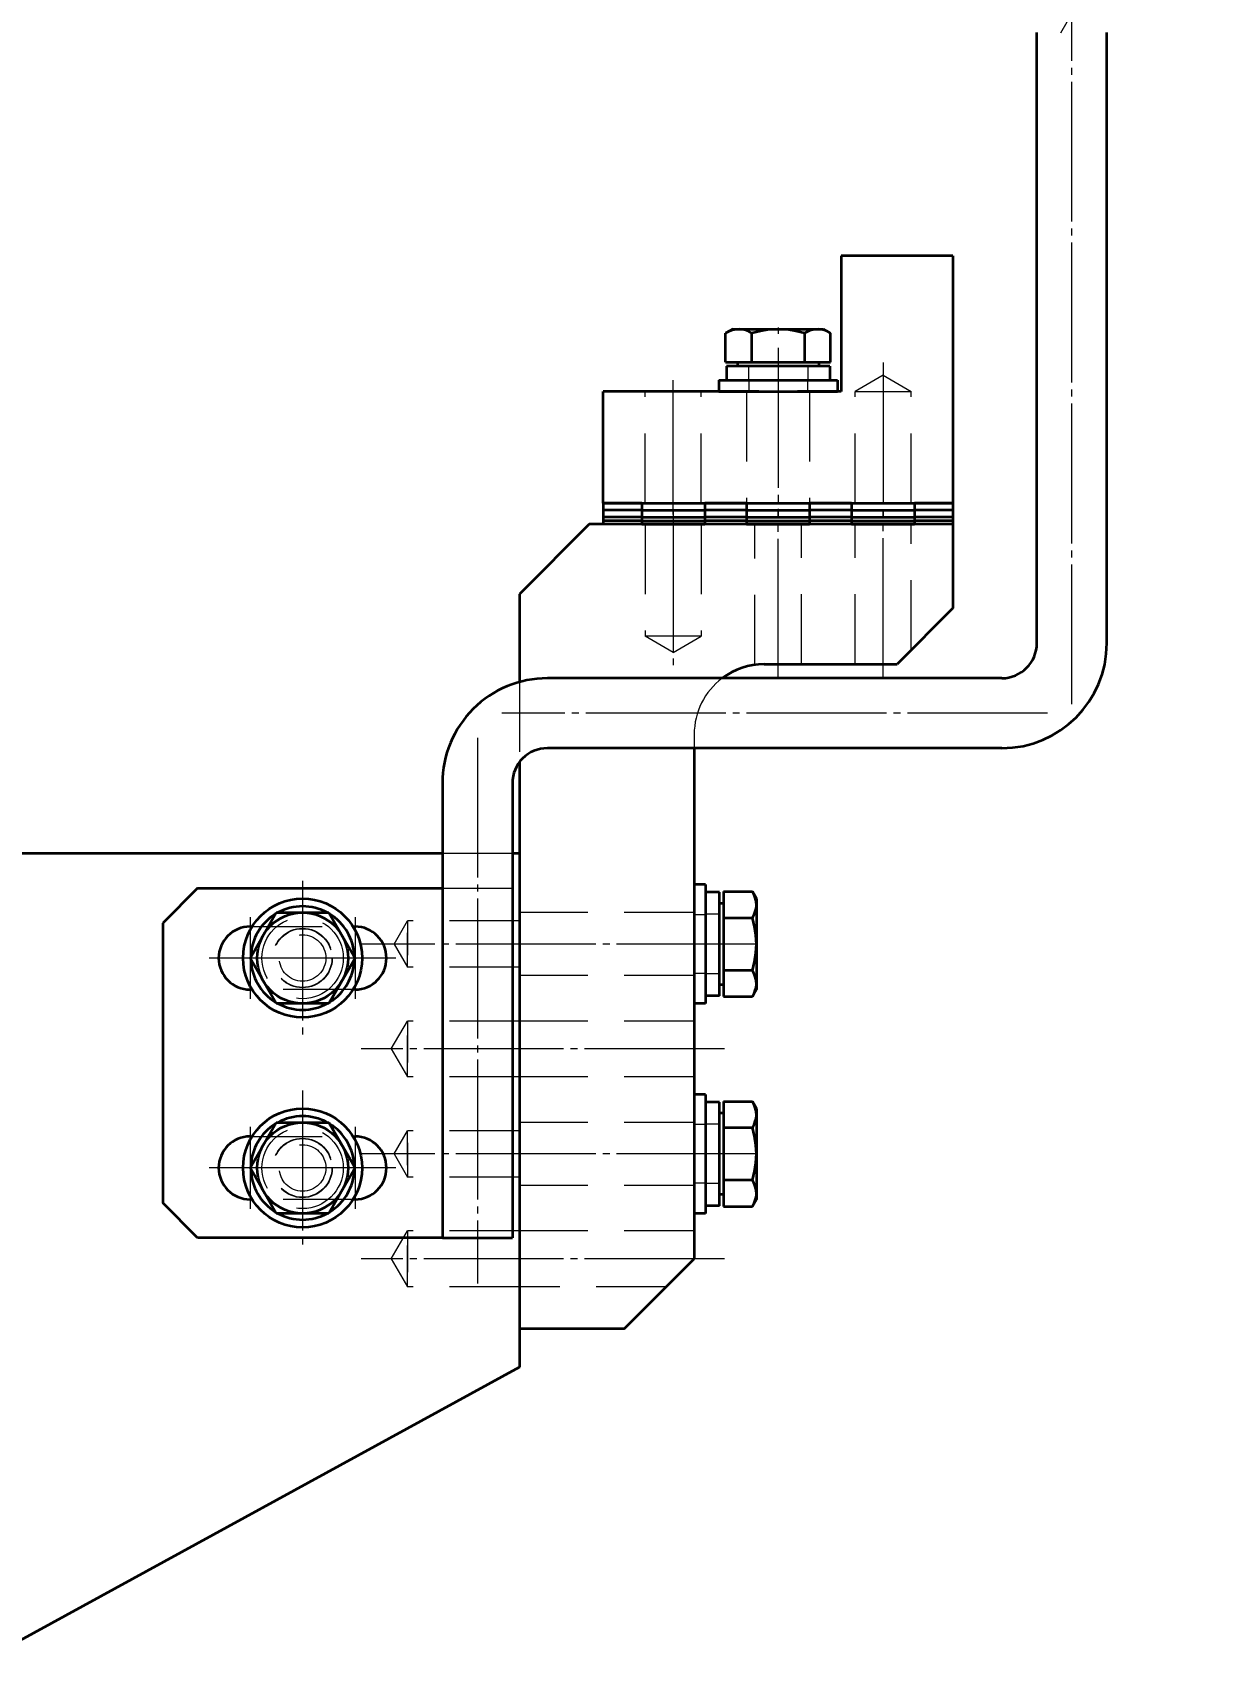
# Model space of a CAD drawing. Header units: millimetres. Extents: x 7914 to 16415, y -883 to 305.
# Drawn here: x 8462.1 to 8631.1, y -139.9 to 91.4 of the extents above; entities that cross this region are included whole.
import ezdxf

# ---------------------------------------------------------------- set-up
doc = ezdxf.new("R2010")
doc.units = ezdxf.units.MM
doc.linetypes.add('CENTER-HOKUTO', pattern=[23, 20, -1, 1, -1])
doc.linetypes.add('HIDDEN-HOKUTO', pattern=[3.8, 2.5, -1.3])
doc.layers.add('AM_7', color=2, linetype='CENTER-HOKUTO', lineweight=30)
doc.layers.add('AM_HID', color=1, linetype='HIDDEN-HOKUTO', lineweight=25)
doc.layers.add('word_dim', color=253, linetype='Continuous')
doc.styles.get("Standard").update_dxf_attribs({"font": 'romans.shx', "bigfont": 'bigfont.shx'})
doc.dimstyles.new('RS1-4', dxfattribs={"dimscale": 4, "dimtxt": 3.5, "dimasz": 3, "dimexe": 1, "dimexo": 0, "dimgap": 1, "dimtad": 3, "dimdsep": 46, "dimtxsty": 'Standard', "dimblk1": 'OPEN', "dimblk2": 'OPEN', "dimsah": 1, "dimcen": 0, "dimclrd": 256, "dimclre": 256, "dimclrt": 3, "dimadec": 0, "dimazin": 0, "dimtfac": 1, "dimtmove": 0, "dimatfit": 3, "dimldrblk": 'OPEN', "dimfxl": 0, "dimtolj": 1, "dimtzin": 0, "dimarcsym": 0})

# ---------------------------------------------------------------- blocks, each defined once
blk = doc.blocks.new('_Open')
at = {"color": 0, "lineweight": -2}
for p, q in [((-1, 0.167), (0, 0)), ((-1, -0.167), (0, 0)), ((0, 0), (-1, 0))]:
    blk.add_line(p, q, dxfattribs=at)
blk = doc.blocks.new('*D267')
at = {"layer": 'DEFPOINTS', "color": 0, "linetype": 'Continuous', "ltscale": 2}
for p in [(8630.39, 190.76), (8630.39, 123.12), (8194.72, 35.06)]:
    blk.add_point(p, dxfattribs=at)
at = {"layer": 'word_dim', "linetype": 'Continuous', "lineweight": -2, "ltscale": 2}
for p, q in [((8194.72, 35.06), (8194.72, 194.76)), ((8630.39, 123.12), (8630.39, 194.76)), ((8206.72, 190.76), (8618.39, 190.76))]:
    blk.add_line(p, q, dxfattribs=at)
at = {"layer": 'word_dim', "linetype": 'Continuous', "lineweight": -2, "ltscale": 2, "xscale": 12, "yscale": 12, "zscale": 12, "rotation": 180}
blk.add_blockref('_Open', (8194.72, 190.76), dxfattribs=at)
at = {"layer": 'word_dim', "linetype": 'Continuous', "lineweight": -2, "ltscale": 2, "xscale": 12, "yscale": 12, "zscale": 12}
blk.add_blockref('_Open', (8630.39, 190.76), dxfattribs=at)
at = {"layer": 'word_dim', "color": 3, "linetype": 'Continuous', "ltscale": 2, "insert": (8412.56, 201.76), "char_height": 14, "attachment_point": 5}
blk.add_mtext('\\A1;435.67', dxfattribs=at)

msp = doc.modelspace()

# ---------------------------------------------------------------- linework, layer by layer
at = {"color": 7, "lineweight": 35}
for p, q in [((8605.723, 4.056), (8605.723, 91.376)), ((8615.723, 4.056), (8615.723, 91.376)), ((8593.723, 59.413), (8593.723, 24.056)), ((8565.949, 40.056), (8543.723, 40.056)), ((8543.723, 24.056), (8593.723, 24.056)), ((8593.723, 21.056), (8541.723, 21.056)), ((8600.723, -0.944), (8535.723, -0.944)), ((8600.723, -10.944), (8535.723, -10.944)), ((8556.723, -10.944), (8556.723, -83.944)), ((8531.723, -12.944), (8531.723, -93.944)), ((8520.723, -15.944), (8520.723, -80.944)), ((8530.723, -15.944), (8530.723, -80.944)), ((8419.723, -25.944), (8520.723, -25.944)), ((8531.723, -25.944), (8531.723, -99.42)), ((8485.723, -30.944), (8520.723, -30.944)), ((8480.723, -35.944), (8480.723, -75.944)), ((8520.723, -80.944), (8485.723, -80.944)), ((8531.723, -99.42), (8457.723, -139.944))]:
    msp.add_line(p, q, dxfattribs=at)
at = {"color": 7, "lineweight": 35, "ltscale": 0.483925}
msp.add_line((8577.723, 59.413), (8577.723, 40.056), dxfattribs=at)
at = {"color": 7, "lineweight": 35, "ltscale": 0.4}
for p, q in [((8593.723, 59.413), (8577.723, 59.413)), ((8543.723, 24.056), (8543.723, 40.056))]:
    msp.add_line(p, q, dxfattribs=at)
at = {"color": 7, "lineweight": 35, "ltscale": 0.029085}
for p, q in [((8562.223, 48.956), (8561.216, 48.374)), ((8575.223, 48.956), (8576.231, 48.374)), ((8565.623, -32.444), (8565.042, -31.437)), ((8565.623, -45.444), (8565.042, -46.452)), ((8565.623, -62.444), (8565.042, -61.437)), ((8565.623, -75.444), (8565.042, -76.452))]:
    msp.add_line(p, q, dxfattribs=at)
at = {"color": 7, "lineweight": 35, "ltscale": 0.1625}
for p, q in [((8562.223, 48.956), (8568.723, 48.956)), ((8568.723, 48.956), (8575.223, 48.956)), ((8565.623, -32.444), (8565.623, -38.944)), ((8565.623, -38.944), (8565.623, -45.444)), ((8565.623, -62.444), (8565.623, -68.944)), ((8565.623, -68.944), (8565.623, -75.444))]:
    msp.add_line(p, q, dxfattribs=at)
at = {"color": 7, "lineweight": 35, "ltscale": 0.102957}
for p, q in [((8561.216, 44.256), (8561.216, 48.374)), ((8564.967, 44.256), (8564.967, 48.374)), ((8572.48, 48.374), (8572.48, 44.256)), ((8576.231, 44.256), (8576.231, 48.374)), ((8560.923, -31.437), (8565.042, -31.437)), ((8560.923, -35.187), (8565.042, -35.187)), ((8565.042, -42.701), (8560.923, -42.701)), ((8560.923, -46.452), (8565.042, -46.452)), ((8560.923, -61.437), (8565.042, -61.437)), ((8560.923, -65.187), (8565.042, -65.187)), ((8565.042, -72.701), (8560.923, -72.701)), ((8560.923, -76.452), (8565.042, -76.452))]:
    msp.add_line(p, q, dxfattribs=at)
at = {"color": 7, "lineweight": 35, "ltscale": 0.093771}
for p, q in [((8561.216, 44.256), (8564.967, 44.256)), ((8572.48, 44.256), (8576.231, 44.256)), ((8560.923, -31.437), (8560.923, -35.187)), ((8560.923, -42.701), (8560.923, -46.452)), ((8560.923, -61.437), (8560.923, -65.187)), ((8560.923, -72.701), (8560.923, -76.452))]:
    msp.add_line(p, q, dxfattribs=at)
at = {"color": 7, "lineweight": 35, "ltscale": 0.015}
for p, q in [((8562.908, 44.256), (8562.908, 43.656)), ((8574.538, 44.256), (8574.538, 43.656))]:
    msp.add_line(p, q, dxfattribs=at)
at = {"color": 7, "lineweight": 35, "ltscale": 0.187833}
for p, q in [((8564.967, 44.256), (8572.48, 44.256)), ((8560.923, -35.187), (8560.923, -42.701)), ((8560.923, -65.187), (8560.923, -72.701))]:
    msp.add_line(p, q, dxfattribs=at)
at = {"color": 7, "lineweight": 35, "ltscale": 0.2125}
for p, q in [((8560.223, 41.656), (8568.723, 41.656)), ((8568.723, 41.656), (8577.223, 41.656)), ((8560.223, 40.056), (8568.723, 40.056)), ((8568.723, 40.056), (8577.223, 40.056)), ((8558.323, -30.444), (8558.323, -38.944)), ((8558.323, -38.944), (8558.323, -47.444)), ((8558.323, -60.444), (8558.323, -68.944)), ((8558.323, -68.944), (8558.323, -77.444))]:
    msp.add_line(p, q, dxfattribs=at)
at = {"color": 7, "lineweight": 35, "ltscale": 0.04}
for p, q in [((8560.223, 41.656), (8560.223, 40.056)), ((8577.223, 41.656), (8577.223, 40.056))]:
    msp.add_line(p, q, dxfattribs=at)
at = {"color": 7, "lineweight": 35, "ltscale": 0.185001}
for p, q in [((8568.723, 43.656), (8561.323, 43.656)), ((8576.123, 43.656), (8568.723, 43.656)), ((8560.323, -38.944), (8560.323, -31.544)), ((8560.323, -68.944), (8560.323, -61.544))]:
    msp.add_line(p, q, dxfattribs=at)
at = {"color": 7, "lineweight": 35, "ltscale": 0.05}
for p, q in [((8561.323, 43.656), (8561.323, 41.656)), ((8576.123, 43.656), (8576.123, 41.656)), ((8560.323, -31.544), (8558.323, -31.544)), ((8560.323, -46.344), (8558.323, -46.344)), ((8560.323, -61.544), (8558.323, -61.544)), ((8560.323, -76.344), (8558.323, -76.344))]:
    msp.add_line(p, q, dxfattribs=at)
at = {"color": 7, "lineweight": 35, "ltscale": 0.155594}
msp.add_line((8577.723, 40.056), (8571.5, 40.056), dxfattribs=at)
at = {"color": 7, "lineweight": 35, "ltscale": 0.025}
for p, q in [((8543.723, 24.056), (8543.723, 23.056)), ((8549.223, 24.056), (8549.223, 23.056)), ((8558.223, 24.056), (8558.223, 23.056)), ((8564.223, 24.056), (8564.223, 23.056)), ((8573.223, 24.056), (8573.223, 23.056)), ((8579.223, 24.056), (8579.223, 23.056)), ((8588.223, 24.056), (8588.223, 23.056)), ((8593.723, 24.056), (8593.723, 23.056)), ((8543.723, 23.056), (8543.723, 22.056)), ((8549.223, 23.056), (8549.223, 22.056)), ((8558.223, 23.056), (8558.223, 22.056)), ((8564.223, 23.056), (8564.223, 22.056)), ((8573.223, 23.056), (8573.223, 22.056)), ((8579.223, 23.056), (8579.223, 22.056)), ((8588.223, 23.056), (8588.223, 22.056)), ((8593.723, 23.056), (8593.723, 22.056)), ((8530.723, -25.944), (8531.723, -25.944))]:
    msp.add_line(p, q, dxfattribs=at)
at = {"color": 7, "lineweight": 35, "ltscale": 0.1375}
for p, q in [((8549.223, 24.056), (8543.723, 24.056)), ((8593.723, 24.056), (8588.223, 24.056)), ((8549.223, 23.056), (8543.723, 23.056)), ((8549.223, 23.056), (8543.723, 23.056)), ((8549.223, 22.056), (8543.723, 22.056)), ((8549.223, 22.056), (8543.723, 22.056)), ((8549.223, 21.556), (8543.723, 21.556)), ((8549.223, 21.556), (8543.723, 21.556)), ((8549.223, 21.056), (8543.723, 21.056)), ((8593.723, 23.056), (8588.223, 23.056)), ((8593.723, 23.056), (8588.223, 23.056)), ((8593.723, 22.056), (8588.223, 22.056)), ((8593.723, 22.056), (8588.223, 22.056)), ((8593.723, 21.556), (8588.223, 21.556)), ((8593.723, 21.556), (8588.223, 21.556)), ((8593.723, 21.056), (8588.223, 21.056))]:
    msp.add_line(p, q, dxfattribs=at)
at = {"color": 7, "lineweight": 35, "ltscale": 0.15}
for p, q in [((8564.223, 24.056), (8558.223, 24.056)), ((8579.223, 24.056), (8573.223, 24.056)), ((8564.223, 23.056), (8558.223, 23.056)), ((8564.223, 23.056), (8558.223, 23.056)), ((8564.223, 22.056), (8558.223, 22.056)), ((8564.223, 22.056), (8558.223, 22.056)), ((8564.223, 21.556), (8558.223, 21.556)), ((8564.223, 21.556), (8558.223, 21.556)), ((8564.223, 21.056), (8558.223, 21.056)), ((8579.223, 23.056), (8573.223, 23.056)), ((8579.223, 23.056), (8573.223, 23.056)), ((8579.223, 22.056), (8573.223, 22.056)), ((8579.223, 22.056), (8573.223, 22.056)), ((8579.223, 21.556), (8573.223, 21.556)), ((8579.223, 21.556), (8573.223, 21.556)), ((8579.223, 21.056), (8573.223, 21.056))]:
    msp.add_line(p, q, dxfattribs=at)
at = {"color": 7, "lineweight": 35, "ltscale": 0.353553}
for p, q in [((8541.723, 21.056), (8531.723, 11.056)), ((8546.723, -93.944), (8556.723, -83.944))]:
    msp.add_line(p, q, dxfattribs=at)
at = {"color": 7, "lineweight": 35, "ltscale": 0.0125}
for p, q in [((8543.723, 22.056), (8543.723, 21.556)), ((8543.723, 21.556), (8543.723, 21.056)), ((8549.223, 22.056), (8549.223, 21.556)), ((8549.223, 21.556), (8549.223, 21.056)), ((8558.223, 22.056), (8558.223, 21.556)), ((8558.223, 21.556), (8558.223, 21.056)), ((8564.223, 22.056), (8564.223, 21.556)), ((8564.223, 21.556), (8564.223, 21.056)), ((8573.223, 22.056), (8573.223, 21.556)), ((8573.223, 21.556), (8573.223, 21.056)), ((8579.223, 22.056), (8579.223, 21.556)), ((8579.223, 21.556), (8579.223, 21.056)), ((8588.223, 22.056), (8588.223, 21.556)), ((8588.223, 21.556), (8588.223, 21.056)), ((8593.723, 22.056), (8593.723, 21.556)), ((8593.723, 21.556), (8593.723, 21.056))]:
    msp.add_line(p, q, dxfattribs=at)
at = {"color": 7, "lineweight": 35, "ltscale": 0.225}
for p, q in [((8549.223, 23.056), (8558.223, 23.056)), ((8549.223, 23.056), (8558.223, 23.056)), ((8549.223, 22.056), (8558.223, 22.056)), ((8549.223, 22.056), (8558.223, 22.056)), ((8549.223, 21.556), (8558.223, 21.556)), ((8549.223, 21.556), (8558.223, 21.556)), ((8549.223, 21.056), (8558.223, 21.056)), ((8564.223, 23.056), (8573.223, 23.056)), ((8564.223, 23.056), (8573.223, 23.056)), ((8564.223, 22.056), (8573.223, 22.056)), ((8564.223, 22.056), (8573.223, 22.056)), ((8564.223, 21.556), (8573.223, 21.556)), ((8564.223, 21.556), (8573.223, 21.556)), ((8564.223, 21.056), (8573.223, 21.056)), ((8579.223, 23.056), (8588.223, 23.056)), ((8579.223, 23.056), (8588.223, 23.056)), ((8579.223, 22.056), (8588.223, 22.056)), ((8579.223, 22.056), (8588.223, 22.056)), ((8579.223, 21.556), (8588.223, 21.556)), ((8579.223, 21.556), (8588.223, 21.556)), ((8579.223, 21.056), (8588.223, 21.056))]:
    msp.add_line(p, q, dxfattribs=at)
at = {"color": 7, "lineweight": 35, "ltscale": 0.3}
msp.add_line((8593.723, 21.056), (8593.723, 9.056), dxfattribs=at)
at = {"color": 7, "lineweight": 35, "ltscale": 0.31358}
msp.add_line((8531.723, 11.056), (8531.723, -1.487), dxfattribs=at)
at = {"color": 7, "lineweight": 35, "ltscale": 0.282843}
msp.add_line((8593.723, 9.056), (8585.723, 1.056), dxfattribs=at)
at = {"color": 7, "lineweight": 35, "ltscale": 0.475}
msp.add_line((8566.723, 1.056), (8585.723, 1.056), dxfattribs=at)
at = {"color": 7, "lineweight": 35, "ltscale": 0.176777}
for p, q in [((8485.723, -30.944), (8480.723, -35.944)), ((8485.723, -80.944), (8480.723, -75.944))]:
    msp.add_line(p, q, dxfattribs=at)
at = {"color": 7, "lineweight": 35, "ltscale": 0.039999}
for p, q in [((8558.323, -30.444), (8556.723, -30.444)), ((8558.323, -47.444), (8556.723, -47.444)), ((8558.323, -60.444), (8556.723, -60.444)), ((8558.323, -77.444), (8556.723, -77.444))]:
    msp.add_line(p, q, dxfattribs=at)
at = {"color": 7, "lineweight": 35, "ltscale": 0.187615}
for p, q in [((8493.216, -40.944), (8496.967, -34.444)), ((8504.48, -34.444), (8508.231, -40.944)), ((8496.967, -47.444), (8493.216, -40.944)), ((8508.231, -40.944), (8504.48, -47.444)), ((8493.216, -70.944), (8496.967, -64.444)), ((8504.48, -64.444), (8508.231, -70.944)), ((8496.967, -77.444), (8493.216, -70.944)), ((8508.231, -70.944), (8504.48, -77.444))]:
    msp.add_line(p, q, dxfattribs=at)
at = {"color": 7, "lineweight": 35, "ltscale": 0.093916}
for p, q in [((8496.967, -34.444), (8500.723, -34.444)), ((8500.723, -34.444), (8504.48, -34.444)), ((8500.723, -47.444), (8496.967, -47.444)), ((8504.48, -47.444), (8500.723, -47.444)), ((8496.967, -64.444), (8500.723, -64.444)), ((8500.723, -64.444), (8504.48, -64.444)), ((8500.723, -77.444), (8496.967, -77.444)), ((8504.48, -77.444), (8500.723, -77.444))]:
    msp.add_line(p, q, dxfattribs=at)
at = {"color": 7, "lineweight": 35, "ltscale": 0.015001}
for p, q in [((8560.923, -33.129), (8560.323, -33.129)), ((8560.923, -44.759), (8560.323, -44.759)), ((8560.923, -63.129), (8560.323, -63.129)), ((8560.923, -74.759), (8560.323, -74.759))]:
    msp.add_line(p, q, dxfattribs=at)
at = {"color": 7, "lineweight": 35, "ltscale": 0.007222}
for p, q in [((8493.223, -36.444), (8493.512, -36.444)), ((8507.934, -36.444), (8508.223, -36.444)), ((8493.512, -45.444), (8493.223, -45.444)), ((8508.223, -45.444), (8507.934, -45.444)), ((8493.223, -66.444), (8493.512, -66.444)), ((8507.934, -66.444), (8508.223, -66.444)), ((8493.512, -75.444), (8493.223, -75.444)), ((8508.223, -75.444), (8507.934, -75.444))]:
    msp.add_line(p, q, dxfattribs=at)
at = {"color": 7, "lineweight": 35, "ltscale": 0.071771}
msp.add_line((8556.723, -36.073), (8556.723, -38.944), dxfattribs=at)
at = {"color": 7, "lineweight": 35, "ltscale": 0.071774}
msp.add_line((8556.723, -38.944), (8556.723, -41.815), dxfattribs=at)
at = {"color": 7, "lineweight": 35, "ltscale": 0.185}
for p, q in [((8560.323, -46.344), (8560.323, -38.944)), ((8560.323, -76.344), (8560.323, -68.944))]:
    msp.add_line(p, q, dxfattribs=at)
at = {"color": 7, "lineweight": 35, "ltscale": 0.07177}
msp.add_line((8556.723, -66.073), (8556.723, -68.944), dxfattribs=at)
at = {"color": 7, "lineweight": 35, "ltscale": 0.071772}
msp.add_line((8556.723, -68.944), (8556.723, -71.815), dxfattribs=at)
at = {"color": 7, "lineweight": 35, "ltscale": 0.125}
for p, q in [((8520.723, -80.944), (8525.723, -80.944)), ((8525.723, -80.944), (8530.723, -80.944))]:
    msp.add_line(p, q, dxfattribs=at)
at = {"color": 7, "lineweight": 35, "ltscale": 0.375}
msp.add_line((8546.723, -93.944), (8531.723, -93.944), dxfattribs=at)
at = {"color": 7, "lineweight": 35}
for points in [[(8564.967, 48.374), (8564.516, 48.609), (8564.06, 48.791), (8563.65, 48.899), (8563.238, 48.951), (8562.611, 48.914), (8561.99, 48.745), (8561.601, 48.578), (8561.216, 48.374)], [(8568.723, 48.956), (8567.454, 48.885), (8566.2, 48.683), (8564.967, 48.374)], [(8572.48, 48.374), (8571.247, 48.683), (8569.992, 48.885), (8568.723, 48.956)], [(8576.231, 48.374), (8575.78, 48.609), (8575.324, 48.791), (8574.914, 48.899), (8574.502, 48.951), (8573.875, 48.914), (8573.255, 48.745), (8572.865, 48.578), (8572.48, 48.374)], [(8565.042, -35.187), (8565.277, -34.737), (8565.459, -34.281), (8565.567, -33.871), (8565.618, -33.458), (8565.581, -32.832), (8565.412, -32.211), (8565.246, -31.822), (8565.042, -31.437)], [(8565.623, -38.944), (8565.552, -37.675), (8565.35, -36.421), (8565.042, -35.187)], [(8565.042, -42.701), (8565.35, -41.468), (8565.552, -40.213), (8565.623, -38.944)], [(8565.042, -46.452), (8565.277, -46.001), (8565.459, -45.545), (8565.567, -45.135), (8565.618, -44.723), (8565.581, -44.096), (8565.412, -43.475), (8565.246, -43.086), (8565.042, -42.701)], [(8565.042, -65.187), (8565.277, -64.737), (8565.459, -64.281), (8565.567, -63.871), (8565.618, -63.458), (8565.581, -62.832), (8565.412, -62.211), (8565.246, -61.822), (8565.042, -61.437)], [(8565.623, -68.944), (8565.552, -67.675), (8565.35, -66.421), (8565.042, -65.187)], [(8565.042, -72.701), (8565.35, -71.468), (8565.552, -70.213), (8565.623, -68.944)], [(8565.042, -76.452), (8565.277, -76.001), (8565.459, -75.545), (8565.567, -75.135), (8565.618, -74.723), (8565.581, -74.096), (8565.412, -73.475), (8565.246, -73.086), (8565.042, -72.701)]]:
    msp.add_lwpolyline(points, dxfattribs=at)
for centre, radius in [((8500.723, -40.944), 8.5), ((8500.723, -40.944), 6.5), ((8500.723, -70.944), 8.5), ((8500.723, -70.944), 6.5)]:
    msp.add_circle(centre, radius, dxfattribs=at)
for centre, radius, start, end in [((8600.723, 4.056), 15, 270, 0), ((8600.723, 4.056), 5, 270, 0), ((8566.723, -8.944), 10, 90, 126.86997), ((8535.723, -15.944), 15, 90, 180.00001), ((8535.723, -15.944), 5, 90, 180.00001), ((8500.723, -40.944), 7.4, 121.50117, 178.52453), ((8500.723, -40.944), 7.4, 61.44734, 118.55266), ((8500.723, -40.944), 7.4, 1.47549, 58.49879), ((8493.223, -40.944), 4.5, 90, 270), ((8508.223, -40.944), 4.5, 270, 90), ((8500.723, -40.944), 7.4, 181.47548, 238.4988), ((8500.723, -40.944), 7.4, 301.50123, 358.52449), ((8500.723, -40.944), 7.4, 241.44738, 298.55261), ((8500.723, -70.944), 7.4, 121.50117, 178.52453), ((8500.723, -70.944), 7.4, 61.44734, 118.55266), ((8500.723, -70.944), 7.4, 1.47549, 58.49879), ((8493.223, -70.944), 4.5, 90, 270), ((8508.223, -70.944), 4.5, 270, 90), ((8500.723, -70.944), 7.4, 181.47548, 238.4988), ((8500.723, -70.944), 7.4, 301.50123, 358.52449), ((8500.723, -70.944), 7.4, 241.44738, 298.55261)]:
    msp.add_arc(centre, radius, start, end, dxfattribs=at)
at = {"layer": 'AM_7', "color": 2, "lineweight": 13}
for p, q in [((8609.148, 91.327), (8631.138, 129.416)), ((8610.723, -4.676), (8610.723, 100.108)), ((8568.723, 49.17), (8568.723, 48.293)), ((8568.723, 46.276), (8568.723, 22.035)), ((8583.723, 44.196), (8583.723, 22.225)), ((8553.723, 22.456), (8553.723, 41.656)), ((8553.723, 22.887), (8553.723, 0.916)), ((8568.723, -1.041), (8568.723, 23.065)), ((8583.723, -0.944), (8583.723, 23.056)), ((8607.223, -5.944), (8529.223, -5.944)), ((8525.723, -9.444), (8525.723, -87.445)), ((8500.723, -29.894), (8500.723, -51.994)), ((8493.223, -35.094), (8493.223, -46.794)), ((8508.223, -35.094), (8508.223, -46.794)), ((8565.635, -38.944), (8509.093, -38.944)), ((8565.837, -38.944), (8564.961, -38.944)), ((8499.073, -40.944), (8487.373, -40.944)), ((8511.773, -40.944), (8489.673, -40.944)), ((8514.073, -40.944), (8502.373, -40.944)), ((8561.054, -53.944), (8509.083, -53.944)), ((8500.723, -59.894), (8500.723, -81.994)), ((8493.223, -65.094), (8493.223, -76.794)), ((8508.223, -65.094), (8508.223, -76.794)), ((8565.635, -68.944), (8509.093, -68.944)), ((8565.837, -68.944), (8564.961, -68.944)), ((8499.073, -70.944), (8487.373, -70.944)), ((8511.773, -70.944), (8489.673, -70.944)), ((8514.073, -70.944), (8502.373, -70.944)), ((8561.054, -83.944), (8509.083, -83.944))]:
    msp.add_line(p, q, dxfattribs=at)
at = {"layer": 'AM_HID', "color": 1, "lineweight": 13, "ltscale": 4}
for p, q in [((8564.967, 44.256), (8564.967, 48.374)), ((8572.48, 44.256), (8572.48, 48.374)), ((8564.473, 43.656), (8568.723, 43.656)), ((8564.473, 43.656), (8564.473, 41.656)), ((8564.473, 41.656), (8568.723, 41.656)), ((8564.523, 41.656), (8564.523, 40.056)), ((8568.723, 43.656), (8572.973, 43.656)), ((8568.723, 41.656), (8572.973, 41.656)), ((8572.923, 41.656), (8572.923, 40.056)), ((8572.973, 43.656), (8572.973, 41.656)), ((8583.723, 42.365), (8579.723, 40.056)), ((8583.723, 42.365), (8587.723, 40.056)), ((8549.723, 24.056), (8549.723, 40.056)), ((8557.723, 24.056), (8557.723, 40.056)), ((8564.223, 40.056), (8564.223, 24.056)), ((8571.5, 40.056), (8565.949, 40.056)), ((8573.223, 40.056), (8573.223, 24.056)), ((8579.723, 40.056), (8585.641, 40.056)), ((8579.723, 24.056), (8579.723, 40.056)), ((8581.806, 40.056), (8587.723, 40.056)), ((8587.723, 24.056), (8587.723, 40.056)), ((8549.223, 24.056), (8558.223, 24.056)), ((8564.223, 24.056), (8573.223, 24.056)), ((8579.223, 24.056), (8588.223, 24.056)), ((8549.723, 21.056), (8549.723, 5.056)), ((8557.723, 21.056), (8557.723, 5.056)), ((8565.4, 0.968), (8565.4, 21.056)), ((8572.047, 1.056), (8572.047, 21.056)), ((8579.723, 1.056), (8579.723, 21.056)), ((8587.723, 3.056), (8587.723, 21.056)), ((8555.641, 5.056), (8549.723, 5.056)), ((8553.723, 2.746), (8549.723, 5.056)), ((8557.723, 5.056), (8551.806, 5.056)), ((8553.723, 2.746), (8557.723, 5.056)), ((8531.723, -1.487), (8531.723, -12.944)), ((8556.723, -8.944), (8556.723, -10.944)), ((8520.723, -25.944), (8530.723, -25.944)), ((8520.723, -30.944), (8530.723, -30.944)), ((8530.723, -80.944), (8530.723, -30.944)), ((8556.723, -30.444), (8556.723, -36.073)), ((8556.723, -34.444), (8531.723, -34.444)), ((8558.323, -34.694), (8558.323, -38.944)), ((8560.323, -34.694), (8558.323, -34.694)), ((8560.323, -34.694), (8560.323, -38.944)), ((8493.512, -36.444), (8507.934, -36.444)), ((8513.804, -38.944), (8515.723, -35.621)), ((8515.723, -35.621), (8515.723, -40.538)), ((8531.723, -35.621), (8515.723, -35.621)), ((8558.323, -34.744), (8556.723, -34.744)), ((8560.923, -35.187), (8565.042, -35.187)), ((8513.804, -38.944), (8515.723, -42.268)), ((8515.723, -42.268), (8515.723, -37.351)), ((8558.323, -38.944), (8558.323, -43.194)), ((8560.323, -38.944), (8560.323, -43.194)), ((8531.723, -42.268), (8515.723, -42.268)), ((8556.723, -43.444), (8531.723, -43.444)), ((8556.723, -41.815), (8556.723, -47.444)), ((8558.323, -43.144), (8556.723, -43.144)), ((8560.323, -43.194), (8558.323, -43.194)), ((8560.923, -42.701), (8565.042, -42.701)), ((8507.934, -45.444), (8493.512, -45.444)), ((8513.414, -53.944), (8515.723, -49.944)), ((8515.723, -49.944), (8515.723, -55.862)), ((8531.723, -49.944), (8515.723, -49.944)), ((8556.723, -49.944), (8531.723, -49.944)), ((8515.723, -57.944), (8515.723, -52.026)), ((8513.414, -53.944), (8515.723, -57.944)), ((8531.723, -57.944), (8515.723, -57.944)), ((8556.723, -57.944), (8531.723, -57.944)), ((8556.723, -60.444), (8556.723, -66.073)), ((8556.723, -64.444), (8531.723, -64.444)), ((8558.323, -64.744), (8556.723, -64.744)), ((8558.323, -64.694), (8558.323, -68.944)), ((8560.323, -64.694), (8558.323, -64.694)), ((8560.323, -64.694), (8560.323, -68.944)), ((8493.512, -66.444), (8507.934, -66.444)), ((8513.804, -68.944), (8515.723, -65.621)), ((8515.723, -70.538), (8515.723, -65.621)), ((8531.723, -65.621), (8515.723, -65.621)), ((8560.923, -65.187), (8565.042, -65.187)), ((8513.804, -68.944), (8515.723, -72.268)), ((8515.723, -67.351), (8515.723, -72.268)), ((8558.323, -68.944), (8558.323, -73.194)), ((8560.323, -68.944), (8560.323, -73.194)), ((8531.723, -72.268), (8515.723, -72.268)), ((8556.723, -73.444), (8531.723, -73.444)), ((8556.723, -71.815), (8556.723, -77.444)), ((8558.323, -73.144), (8556.723, -73.144)), ((8560.323, -73.194), (8558.323, -73.194)), ((8560.923, -72.701), (8565.042, -72.701)), ((8507.934, -75.444), (8493.512, -75.444)), ((8513.414, -83.944), (8515.723, -79.944)), ((8515.723, -79.944), (8515.723, -85.862)), ((8531.723, -79.944), (8515.723, -79.944)), ((8530.723, -80.944), (8520.723, -80.944)), ((8556.723, -79.944), (8531.723, -79.944)), ((8515.723, -87.944), (8515.723, -82.026)), ((8513.414, -83.944), (8515.723, -87.944)), ((8531.723, -87.944), (8515.723, -87.944)), ((8552.724, -87.944), (8531.723, -87.944))]:
    msp.add_line(p, q, dxfattribs=at)
for points in [[(8561.216, 48.374), (8561.666, 48.609), (8562.123, 48.791), (8562.532, 48.899), (8562.945, 48.951), (8563.571, 48.914), (8564.192, 48.745), (8564.582, 48.578), (8564.967, 48.374)], [(8564.967, 48.374), (8566.2, 48.683), (8567.454, 48.885), (8568.723, 48.956)], [(8568.723, 48.956), (8569.992, 48.885), (8571.247, 48.683), (8572.48, 48.374)], [(8572.48, 48.374), (8572.93, 48.609), (8573.387, 48.791), (8573.796, 48.899), (8574.209, 48.951), (8574.835, 48.914), (8575.456, 48.745), (8575.846, 48.578), (8576.231, 48.374)], [(8565.042, -31.437), (8565.277, -31.887), (8565.459, -32.343), (8565.567, -32.753), (8565.618, -33.166), (8565.581, -33.792), (8565.412, -34.413), (8565.246, -34.802), (8565.042, -35.187)], [(8565.042, -35.187), (8565.35, -36.421), (8565.552, -37.675), (8565.623, -38.944)], [(8565.623, -38.944), (8565.552, -40.213), (8565.35, -41.468), (8565.042, -42.701)], [(8565.042, -42.701), (8565.277, -43.151), (8565.459, -43.608), (8565.567, -44.017), (8565.618, -44.43), (8565.581, -45.056), (8565.412, -45.677), (8565.246, -46.067), (8565.042, -46.452)], [(8565.042, -61.437), (8565.277, -61.887), (8565.459, -62.343), (8565.567, -62.753), (8565.618, -63.166), (8565.581, -63.792), (8565.412, -64.413), (8565.246, -64.802), (8565.042, -65.187)], [(8565.042, -65.187), (8565.35, -66.421), (8565.552, -67.675), (8565.623, -68.944)], [(8565.623, -68.944), (8565.552, -70.213), (8565.35, -71.468), (8565.042, -72.701)], [(8565.042, -72.701), (8565.277, -73.151), (8565.459, -73.608), (8565.567, -74.017), (8565.618, -74.43), (8565.581, -75.056), (8565.412, -75.677), (8565.246, -76.067), (8565.042, -76.452)]]:
    msp.add_lwpolyline(points, dxfattribs=at)
for centre, radius in [((8500.723, -40.944), 5.815), ((8500.723, -40.944), 4.25), ((8500.723, -40.944), 4.2), ((8500.723, -40.944), 3.324), ((8500.723, -70.944), 5.815), ((8500.723, -70.944), 4.25), ((8500.723, -70.944), 4.2), ((8500.723, -70.944), 3.324)]:
    msp.add_circle(centre, radius, dxfattribs=at)
for centre, radius, start, end in [((8566.723, -8.944), 10, 126.86997, 179.99999), ((8500.723, -40.944), 7.4, 118.55266, 121.50117), ((8500.723, -40.944), 7.4, 58.49879, 61.44734), ((8500.723, -40.944), 7.4, 178.52453, 181.47548), ((8500.723, -40.944), 7.4, 358.52449, 1.47549), ((8500.723, -40.944), 7.4, 238.4988, 241.44738), ((8500.723, -40.944), 7.4, 298.55261, 301.50123), ((8500.723, -70.944), 7.4, 118.55266, 121.50117), ((8500.723, -70.944), 7.4, 58.49879, 61.44734), ((8500.723, -70.944), 7.4, 178.52453, 181.47548), ((8500.723, -70.944), 7.4, 358.52449, 1.47549), ((8500.723, -70.944), 7.4, 238.4988, 241.44738), ((8500.723, -70.944), 7.4, 298.55261, 301.50123)]:
    msp.add_arc(centre, radius, start, end, dxfattribs=at)

# ---------------------------------------------------------------- dimensions: what is measured, and where the dimension line sits
at = {"layer": 'word_dim', "linetype": 'Continuous', "ltscale": 2}
dim = msp.add_linear_dim(base=(8630.38834, 190.76033), p1=(8194.72327, 35.05586), p2=(8630.38834, 123.11677), dimstyle='RS1-4', dxfattribs=at)
dim.commit()
dim.dimension.update_dxf_attribs({"geometry": '*D267', "text_midpoint": (8412.55581, 201.76033)})

doc.saveas('drawing.dxf')
